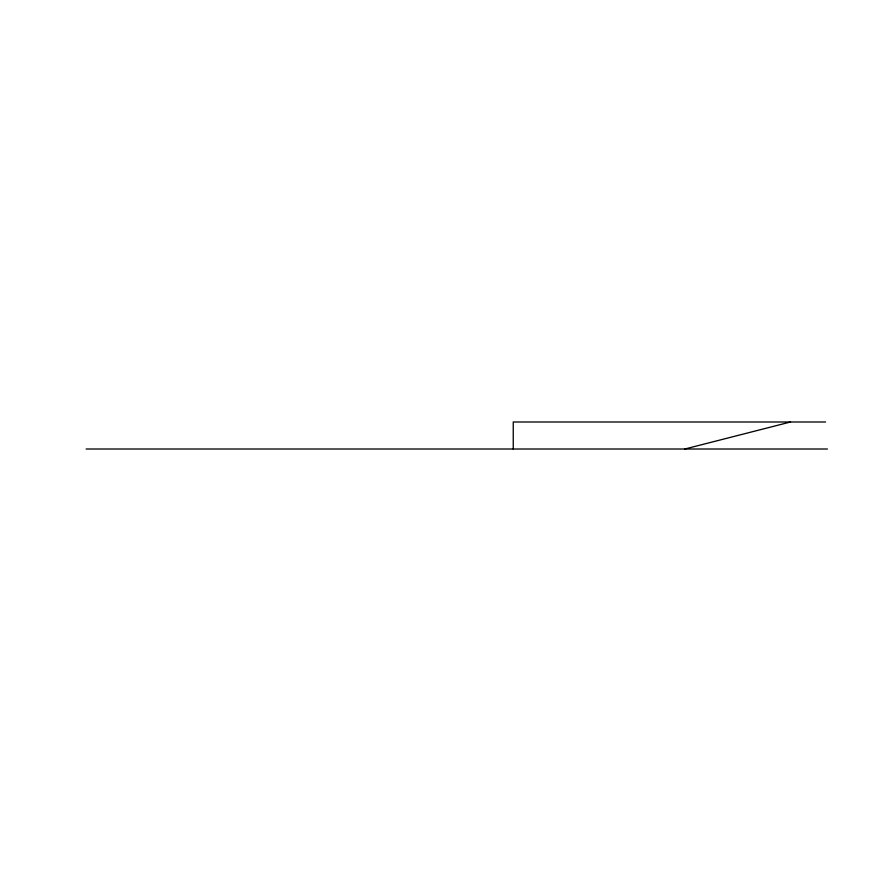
<?xml version="1.0" encoding="UTF-8"?>
<svg xmlns="http://www.w3.org/2000/svg" width="871" height="871" viewBox="0 0 871 871"><rect width="100%" height="100%" fill="white"/><g stroke="black" fill="none" stroke-linecap="round" stroke-linejoin="round"><path stroke-width="1.31" d="M684.856 449.011L790.541 421.989M825.577 421.989L513.248 421.989L513.248 449.011M86.131 449.011L827.45 449.011"/></g></svg>
